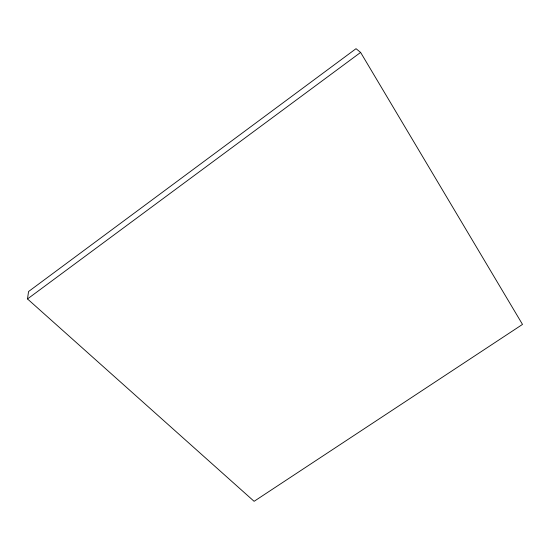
<?xml version="1.0" encoding="UTF-8"?>
<svg xmlns="http://www.w3.org/2000/svg" width="550" height="550" viewBox="0 0 550 550"><rect width="100%" height="100%" fill="white"/><g stroke="black" fill="none" stroke-linecap="round" stroke-linejoin="round"><path stroke-width="0.82" d="M27.5 298.946L28.552 291.528L356.036 48.682L360.614 52.429L522.5 324.411L254.107 501.318L27.5 298.946L360.614 52.429"/></g></svg>
